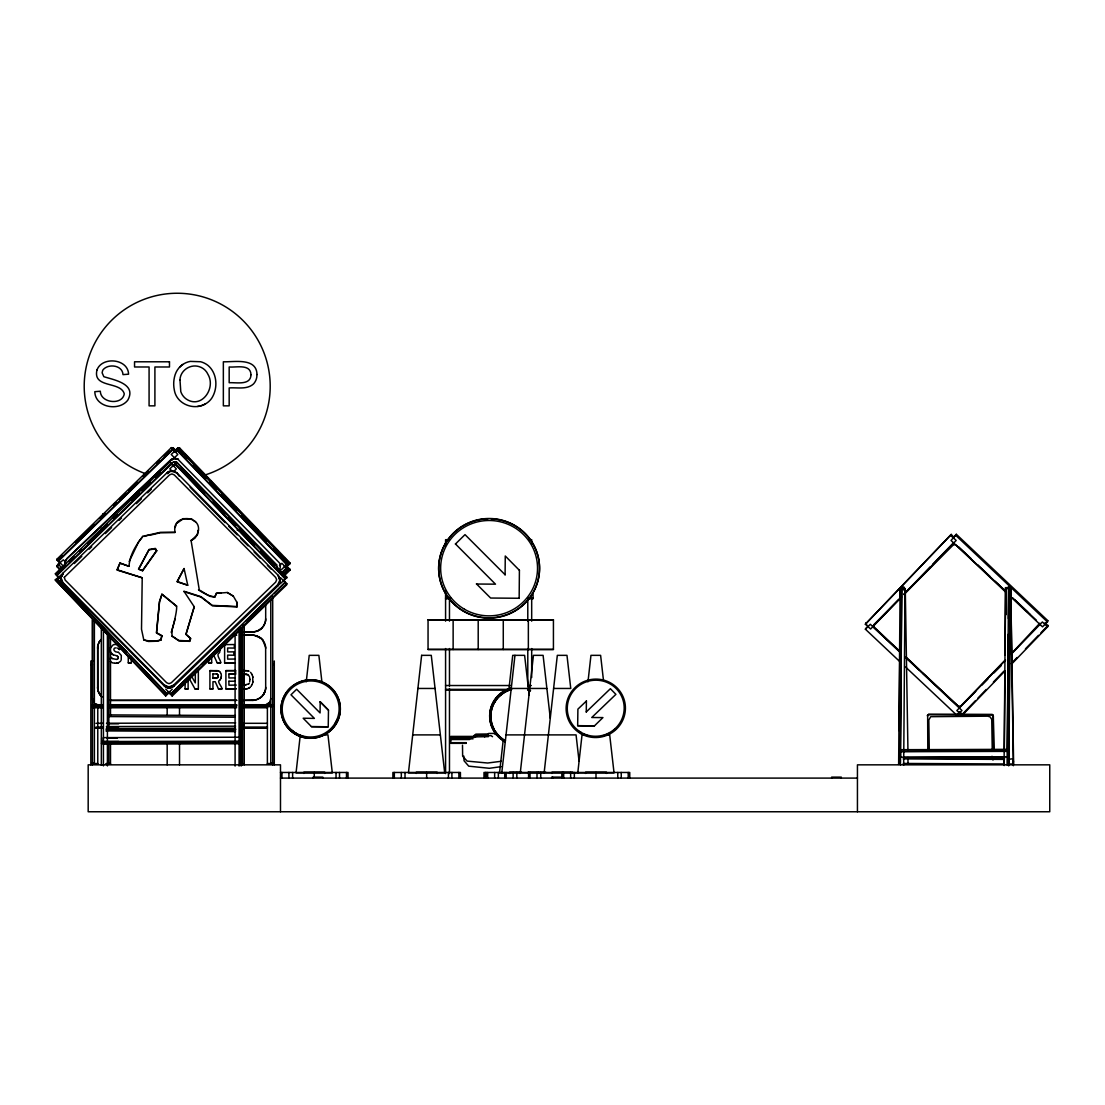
<?xml version="1.0" encoding="UTF-8"?>
<svg xmlns="http://www.w3.org/2000/svg" width="1105" height="1105" viewBox="0 0 1105 1105"><rect width="100%" height="100%" fill="white"/><g stroke="black" fill="none" stroke-linecap="round" stroke-linejoin="round"><path stroke-width="1.5" d="M242.589 729.383L242.534 722.836M462.498 745.253L462.636 756.221L467.125 761.11L487.678 763.016L501.269 761.276M505.096 574.89L505.261 556.008L519.405 570.304M519.157 598.413L519.405 570.166M898.641 764.425L900.105 588.578L901.735 588.578L900.409 764.784M899.18 730.654L900.023 630.665M900.299 597.902L900.616 587.915L905.271 588.606L907.937 749.964M900.271 764.425L901.735 588.578M900.382 751.317L1007.829 750.958L1007.843 749.342L900.395 749.701L900.382 751.317L900.506 757.187L1007.953 756.828M903.683 765.13L905.009 588.924L901.873 588.924M1004.072 765.24L1005.55 587.653L1008.699 587.653L1008.437 618.69M1004.196 765.585L1004.279 756.966M1004.335 750.074L1004.998 670.763M1005.122 655.251L1005.55 587.653M1007.083 764.881L1008.561 587.308L1010.205 587.308L1008.989 765.585M1007.346 749.715L1008.313 634.201M1008.713 764.881L1010.205 587.308M119.906 563.053L129.05 566.34L119.906 563.053L117.089 569.724L142.214 577.791L141.509 629.242L143.788 639.892L148.526 641.466L157.476 641.204L160.985 640.016L161.813 635.61L156.468 632.654L159.465 601.562L161.91 594.2L176.496 606.12L161.91 594.2M320.215 701.827L320.063 712.932L296.637 689.258L290.988 694.796L314.386 718.402L303.184 718.236L311.458 726.648L328.24 726.772L328.475 710.17L320.215 701.827L328.475 710.17M586.244 711.952L610.374 688.719L615.899 694.354L591.755 717.504L602.929 717.587L594.435 725.875L577.666 725.736L577.901 709.134L586.437 701.012M586.272 712.034L586.41 700.929M118.47 652.309L121.288 655.417L121.191 660.168M110.169 649.56L110.445 651.936M265.683 618.814C266.443 621.079 262.99 626.963 263.404 626.134M265.683 687.213C266.816 689.064 261.857 697.103 263.874 693.802M270.753 698.567L269.772 702.131M221.359 675.321L221.304 676.951M220.102 649.92L219.605 652.433M129.05 566.34C129.506 555.263 136.164 544.793 142.904 536.298L160.308 532.361L175.115 532.403L160.363 532.734L150.004 535.221M236.995 606.894L237.147 602.46L236.995 606.894L212.298 605.747L201.055 597.073L183.969 591.576M993.837 758.168L993.091 759.674M118.111 658.29L117.986 656.674M279.966 579.849L277.963 584.462L173.623 685.086L168.927 686.951L164.272 684.99L62.805 582.39L60.941 577.749L62.944 573.15L167.269 472.526L171.979 470.661L176.634 472.609L278.087 575.222L280.159 581.023L278.156 585.622L173.817 686.246L169.106 688.125L164.465 686.164L62.999 583.564L61.328 580.608L61.189 576.064M66.991 558.577L170.488 460.205L66.991 558.577L65.057 562.252L65.416 565.567M276.761 568.302L276.816 565M161.883 635.983L156.537 633.013L159.521 601.935L161.965 594.573M175.143 618.952C165.032 653.649 178.471 611.397 176.441 605.747M300.298 734.894L296.043 772.906L332.315 772.906L327.964 734.894L323.917 734.894M306.251 681.826L309.22 655.348L318.875 655.348L321.9 681.826M503.245 739.853L499.529 772.906L519.903 772.906M501.767 772.906L514.958 655.348M544.13 772.906L557.321 655.348L566.976 655.348L570.76 688.456L553.605 688.456M577.777 772.906L582.031 734.894L583.896 734.894M587.984 681.826L590.954 655.348L600.609 655.348L603.454 680.169M252.769 682.282L252.755 676.674M110.196 649.174L110.541 647.641M218.141 676.978L218.141 675.141M249.661 681.951L249.923 679.492M900.105 588.578L900.368 589.283L905.271 588.606M1013.63 764.37L1010.702 587.556L1007.677 587.57L1009.279 586.879L1008.934 588.233L1005.661 588.924L1006.089 614.67M1010.702 587.556L1013.368 765.724M993.837 749.259L993.34 716.04L992.331 714.396L929.346 714.148C926.819 715.239 926.515 716.814 929.222 714.755L992.207 715.004L993.215 716.648L993.713 749.867M927.675 715.501L927.965 714.7M928.241 715.004L928.601 714.286M992.925 715.695L992.912 714.88M993.215 716.648L993.257 715.543M992.884 759.812L993.961 757.56L993.45 759.315M160.985 640.016L161.813 635.61M65.25 561.52L65.057 562.252M1013.23 761.732L1013.395 761.014L1013.078 764.011L1007.926 763.983M197.339 534.309L198.403 530.041L197.408 534.682L194.839 538.259L191.11 540.663L197.408 534.682M220.434 679.395L221.304 676.868L221.111 677.807M903.918 587.238L902.136 588.606L902.481 587.252L903.918 587.238L903.987 590.25M217.92 677.476L218.224 676.702M252.562 683.111L252.396 683.65M901.514 597.032L870.616 629.007L865.339 624.228L951.267 534.406L954.333 537.969M900.534 662.282L865.381 629.201L866.693 627.46M866.721 624.684L865.698 622.971M865.339 624.228L951.267 534.406M1006.172 592.529L951.032 540.469L956.336 534.295L1047.816 620.665L1047.457 621.922L1042.512 626.839L1009.929 596.078M1012.014 663.663L1047.651 626.742L1047.996 625.485L1044.584 623.179M185.971 634.021L194.287 606.576L186.041 634.394L190.626 638.676L189.798 641.356L178.83 640.845L172.118 636.093L178.761 640.472L189.742 640.983L190.571 638.303L186.041 634.394M175.115 532.403C170.957 514.405 200.488 514.281 198.458 530.414M176.026 525.262L174.935 527.638M142.904 536.298L138.567 541.892L129.216 561.464M117.876 658.787L118.111 658.207M220.807 678.567L221.111 677.724M252.106 684.423L251.995 684.575M142.214 577.791L117.158 570.097L119.962 563.426M110.541 647.723L113.373 644.657L117.544 644.353M210.033 596.355L214.812 597.032L216.29 593.344L227.34 592.501L233.348 596.175L237.202 602.833M214.812 597.032L215.834 594.822M264.288 693.056L264.648 692.283M97.613 648.304A13.467 13.025 0 0 1 101.246 639.408C101.494 638.483 96.701 645.002 97.613 648.207L97.613 687.379A13.467 13.025 0 0 0 101.563 696.592M927.661 715.087L927.799 749.867M992.041 756.29L989.942 758.348L984.997 758.638M219.453 652.696C213.983 655.334 226.235 665.003 217.215 662.862L213.928 655.762M62.557 574.959L61.673 576.423L61.479 575.263M68.717 561.63L68.966 561.285M279.551 569.959C279.717 570.291 281.747 563.633 278.667 562.1L177.615 458.934L178.361 459.321M251.871 684.824L251.47 685.611M184.065 568.55L177.145 581.465L187.739 585.222L177.201 581.838L184.065 568.55L187.739 585.222M142.669 570.719L156.675 550.884L155.349 548.425L149.106 549.489L138.539 569.047L142.669 570.719L139.962 569.849M138.595 569.42L149.106 549.489M249.081 683.401L248.818 683.802M99.574 641.439L99.132 642.129M220.282 679.616L219.978 680.045M120.638 661.177L118.276 662.848L114.865 663.193M66.424 559.282L65.526 560.636M142.6 570.346L156.62 550.511M217.768 677.683L212.947 678.332L212.947 673.926M250.973 686.343L251.139 686.122M269.247 702.849L267.521 704.313L269.523 702.324M262.893 626.742C258.501 632.82 250.379 632.281 243.597 631.922M262.893 695.142C262.286 697.504 255.255 700.128 256.54 699.631M192.104 519.17L183.499 518.646L176.482 523.521M248.666 683.912L243.68 685.211L243.68 674.119L248.321 675.017M959.402 707.476L1004.542 660.707M1011.669 653.331L1039.791 623.248M1005.55 660.113L956.847 710.57L962.137 715.349L1004.887 671.053M1011.489 653.953L1042.374 621.963L1047.651 626.742M975.549 700.556L962.483 714.092L959.057 711.786M977.925 698.098L986.24 689.479M993.367 682.103L1004.058 671.025M1011.186 663.635L1017.125 657.489M1025.44 648.87L1038.493 635.334M1040.869 632.875L1047.996 625.485M873.171 625.927L899.318 598.855M904.07 593.938L930.217 566.879M932.592 564.42L952.8 543.508M903.904 594.573L956.184 540.442L950.908 535.663M874.152 624.353L898.351 600.043M904.401 593.979L952.814 545.387L954.623 544.627L956.488 545.359L1006.213 591.852M975.756 691.205L960.991 705.998L958.408 706.344L922.744 673.249M981.806 685.128L987.856 679.05M993.906 672.973L1001.171 665.693M865.381 629.201L870.326 624.284L900.451 652.627M957.372 714.162L960.231 711.772M956.336 534.295L953.118 537.942M1047.816 620.665L1044.598 624.311M484.584 736.869L485.73 735.737L491.021 735.626L492.526 736.704M60.361 570.221L56.797 566.52L60.112 563.426L56.838 559.296L171.358 447.622L177.794 454.487L171.634 460.495M56.949 560.263L61.88 555.456M75.416 542.251L93.897 524.24M100.044 518.245L104.975 513.438M113.594 505.026L116.053 502.623M119.754 499.032L125.915 493.023M128.373 490.62L136.992 482.222M143.153 476.214L148.07 471.407M156.689 463.009L159.161 460.605M164.079 455.799L169.01 450.992M75.734 542.486L80.651 537.679M89.27 529.281L91.743 526.878M120.058 499.253L123.76 495.662M131.15 488.451L134.838 484.846M164.396 456.034L166.855 453.63M65.734 563.757L63.275 566.161L58.289 560.746L172.808 449.086M58.344 561.243L172.877 449.569M58.703 577.818L55.402 573.661L169.921 462.001L176.358 468.865L173.899 471.269M154.396 477.305L156.855 474.901M55.512 574.628L64.131 566.23M70.292 560.221L73.98 556.616M87.53 543.411L96.149 535.013M98.621 532.61L107.24 524.198M113.387 518.204L117.089 514.599M131.868 500.192L139.258 492.982M141.716 490.579L150.335 482.181M155.266 477.374L160.184 472.567M61.839 580.526L56.852 575.125L171.386 463.451M56.921 575.608L171.441 463.934M279.441 565.705L281.899 563.315L286.817 568.246L281.886 573.039M281.83 572.556L286.761 567.763L288.212 569.213L288.336 570.194L283.405 574.987M283.281 574.006L288.212 569.213M283.709 575.208L289.883 569.213L285.532 565.29M285.062 574.987L289.993 570.194L289.883 569.213M197.809 667.71L170.667 694.078L285.325 582.128L286.789 583.592L286.899 584.559L172.187 696.026L167.932 691.758M201.511 664.119L239.744 626.963M245.918 620.969L271.816 595.788M274.289 593.399L285.325 582.128M172.187 696.026L172.062 695.059L286.789 583.592M455.426 544.047L465.012 534.627L505.096 574.738M74.311 563.536L81.756 556.354M89.215 549.157L91.701 546.768M105.362 533.591L111.577 527.596M119.022 520.414L121.509 518.01M136.412 503.645L141.385 498.852M147.6 492.858L151.316 489.266M79.215 551.409L81.701 549.033M91.687 539.558L87.944 543.108L91.701 539.641M96.674 534.82L101.66 530.068M97.931 533.715L101.674 530.165M172.753 462.608L170.253 464.97L173.057 462.249M281.623 569.434L286.72 564.655L176.344 449.68L177.794 447.774L288.184 562.763L284.993 566.824M176.344 449.68L171.247 454.445L175.985 459.404M285.546 567.86L289.952 563.73L289.841 562.763L179.452 447.774L177.946 449.196L182.684 454.141M56.797 566.52L58.192 564.13L62.944 569.075M280.187 583.799L285.297 579.034L174.908 464.045L176.358 462.152L286.748 577.128L283.557 581.189M174.908 464.045L169.811 468.824L172.187 471.296M175.377 464.141L173.167 466.213L169.921 462.001M170.101 691.799L165.681 695.929L55.25 579.918L56.756 578.495L167.145 694.023L172.242 689.258M126.813 651.964L56.825 578.979L61.921 574.213M56.466 579.849L58.675 577.791M286.72 564.655L288.184 562.763M289.841 562.763L285.325 567.528M285.297 579.034L286.748 577.128M165.681 695.929L167.09 693.539M219.619 680.349C215.268 681.523 227.533 691.399 218.486 688.926L215.213 681.73L212.947 681.73L212.947 688.926L209.922 688.926L209.922 670.597L218.583 670.97M109.671 659.022L111.384 657.378L112.475 658.58M247.327 688.774L250.089 687.324M168.664 471.504L168.858 472.664L167.463 473.686L167.269 472.526M170.502 460.288C171.095 457.953 177.836 458.63 175.999 458.547M117.696 658.898L116.95 659.423M473.603 735.916L475.633 734.328L487.554 734.383M248.459 688.401L249.702 687.559M116.122 647.875C112.682 647.212 112.945 652.447 118.166 652.268M259.689 629.726L261.733 628.11M259.689 698.125L260.407 697.628M171.869 459.293L171.137 459.666M267.521 704.134L264.482 705.073L243.418 705.087M179.576 367.205A19.324 19.324 0 0 1 190.35 361.39L200.599 361.736A20.235 20.235 0 0 1 208.099 365.52C217.34 373.435 218.113 388.504 211.635 398.353A18.108 18.108 0 0 1 205.461 403.877C193.72 410.867 176.538 403.974 174.328 390.037A30.001 30.001 0 0 1 175.17 374.609A19.959 19.959 0 0 1 182.739 364.498M173.444 462.097L175.502 461.738M257.355 630.941L258.169 630.582M149.161 549.862L155.404 548.784L156.675 550.884M143.788 639.892C148.236 641.08 155.639 642.088 160.916 639.643M172.642 458.934L175.143 458.478M173.83 461.918L174.631 461.641M116.578 663.221L118.276 662.848M243.597 700.404L252.202 700.404A13.467 13.025 0 0 0 254.827 700.156L255.697 699.797M144.354 536.395L148.471 535.207M112.738 658.691L116.619 659.436M243.418 705.252L265.393 704.949M247.078 688.733L243.224 688.926L246.07 688.926M501.2 766.649L489.349 768.293L468.727 766.166L464.072 760.779L463.796 756.027M243.597 700.321L254.827 700.073M212.947 678.249L216.704 678.318M252.202 631.922L253.086 631.894M252.202 700.321L253.086 700.294M472.622 736.924L488.465 736.634M487.526 734.576L475.551 734.659L487.498 734.535L488.659 733.444L493.963 733.444L495.468 734.549M106.494 723.264L235.641 722.863M108.276 723.844L118.608 723.816M106.439 726.579L235.586 726.178M106.494 727.173L118.553 727.131M106.439 728.609L235.586 728.223M106.55 729.797L235.696 729.397M103.345 737.629L239.384 737.215M106.84 738.209L117.171 738.181M103.345 741.538L118.843 741.496M103.4 744.176L239.44 743.748M900.561 751.718L1007.995 751.372M904.097 757.574L1004.721 757.243M104.865 513.963L102.779 513.963L102.779 515.483M103.428 528.328L101.342 528.328L101.342 529.848M449.473 539.696L445.577 539.696L445.577 545.525M529.088 539.696L531.685 539.696L531.685 543.812M1005.688 588.012L1010.467 588.012M445.577 598.109L450.716 598.109M527.886 598.109L533.038 598.109M445.577 598.786L450.716 598.786M527.886 598.786L533.038 598.786L533.038 594.269M428.049 619.753L553.425 619.753L553.425 649.519L428.049 649.519L428.049 619.753L553.425 619.877M243.597 632.019L252.202 632.019A13.467 13.025 0 0 0 265.683 618.98L265.683 605.222M233.279 635.099L236.719 635.182L233.279 635.265M243.597 635.099L252.202 635.182A13.467 13.025 0 0 1 265.683 648.304M243.597 635.265L254.04 635.223L260.711 638.11L259.205 637.088M224.619 644.629L234.315 644.547L234.315 648.082L227.644 648L227.644 651.922L233.832 651.84L233.832 655.21L227.644 655.127L227.644 659.119L235.02 659.036M428.049 649.409L553.425 649.409M93.925 660.997L90.845 660.997L90.845 764.84M128.277 656.204L128.277 662.862L131.302 662.779L131.302 659.492M208.652 659.464L208.652 662.862L211.663 662.779L211.663 655.679M217.215 662.862L220.82 662.779M224.619 662.779L235.02 662.779L224.619 662.862L224.619 644.547M128.277 662.862L131.302 662.862M208.652 662.862L211.663 662.862M90.845 664.63L92.419 664.63M272.7 664.63L274.289 664.63M225.903 688.829L236.29 688.829L225.903 688.926L225.903 670.597L235.6 670.597L235.6 674.133L228.915 674.133L228.915 677.973L235.116 677.89M246.346 670.68L243.418 670.597L247.119 670.721M209.922 670.68L217.423 670.611M225.903 670.68L235.6 670.68M212.947 674.009L216.691 673.926L218.03 674.893M228.915 674.05L235.6 674.05M243.68 674.202L246.318 674.119M228.915 681.26L235.116 681.177M236.29 685.086L228.915 685.183L228.915 681.177M243.68 685.128L245.78 685.211M445.577 685.528L510.745 685.528M527.886 685.528L531.312 685.528M417.911 688.456L435.066 688.456M528.397 688.456L509.004 688.456L512.72 655.348L524.613 655.348L529.157 695.086M529.723 688.456L546.878 688.456M185.088 682.199L185.088 688.926L188.112 688.829L188.112 679.644M189.646 679.313L195.005 688.926L198.347 688.829L198.347 670.597M209.922 688.829L212.947 688.829M218.486 688.926L222.105 688.829M185.088 688.926L188.112 688.926M195.005 688.926L198.347 688.926M445.577 689.368L510.745 689.368M445.577 690.045L507.305 690.045M236.719 700.404L111.094 700.404A13.467 13.025 0 0 1 110.21 700.377L236.719 700.239M92.461 704.728L102.765 704.728M109.63 704.728L236.65 704.728M243.514 704.728L272.7 704.728M102.696 705.087L99.27 705.087L102.696 705.252M109.561 705.087L236.567 705.087M109.561 705.252L236.567 705.252M92.461 705.501L102.765 705.501M109.63 705.501L236.65 705.501M243.514 705.501L270.987 705.501M92.461 706.578L102.765 706.578M109.63 706.578L236.65 706.578M243.514 706.578L272.7 706.578M92.461 707.766L102.765 707.766M109.63 707.766L236.65 707.766M243.514 707.766L267.548 707.766M95.983 723.305L102.848 723.305M243.418 723.305L267.424 723.305M95.983 727.076L102.848 727.076M243.418 727.076L267.424 727.076M95.983 727.919L102.848 727.919M243.418 727.919L267.424 727.919M95.983 728.195L102.848 728.195M243.418 728.195L267.424 728.195M412.704 734.894L440.37 734.894M506.035 734.894L523.438 734.894M524.516 734.894L548.135 734.894M548.398 734.894L576.064 734.894L579.075 761.331M605.651 734.894L609.698 734.894L614.048 772.906L520.262 772.906L533.439 655.348L543.094 655.348L550.29 718.305M476.476 736.413L450.812 736.413L450.812 743.347L466.2 743.347M450.812 737.408L474.763 737.408M450.812 738.844L473.051 738.844M450.812 739.521L469.625 739.521M450.812 742.684L466.2 742.684M92.461 762.768L94.381 762.768M270.78 762.768L272.7 762.768M97.779 763.541L94.381 763.541L94.381 620.181M106.191 763.527L110.5 763.527M267.382 763.541L270.78 763.541L270.78 599.573M240.517 763.735L244.246 763.735M92.461 763.942L97.779 763.942L97.779 706.841M105.956 764.08L110.5 764.08L110.5 742.905M272.7 763.942L267.382 763.942L267.382 703.415M521.588 772.202L509.598 772.202L509.598 773.431M545.746 772.202L528.08 772.202L528.08 773.431M280.49 772.464L348.02 772.464L348.02 778.1M280.49 778.1L857.439 778.1M238.597 530.593L237.147 530.041M109.133 714.907L235.393 715.57M109.064 716.565L235.282 717.228M106.039 729.272L235.669 729.949M105.928 730.916L235.545 731.607M908.49 758.196L1004.583 758.679M903.158 758.886L1004.417 759.397M1007.843 759.411L1013.175 758.721L1013.078 764.011M903.241 763.458L1004.5 763.969M476.476 584.02L495.496 584.172L455.412 543.909M476.462 583.882L490.62 598.04L519.157 598.261M577.653 725.654L594.435 725.875M328.24 726.772L311.458 726.648M475.578 735.074L488.313 735.212M110.21 700.211L111.094 700.321M99.27 705.252L95.389 703.885L96.176 704.355M217.381 674.257L216.497 673.926M208.61 595.706C186.441 581.382 206.566 597.294 214.743 596.659M194.342 606.949L183.913 591.216L200.986 596.7L212.229 605.374L236.94 606.521M114.506 663.262L112.24 662.655M247.368 670.68L248.998 671.274L248.321 670.997M113.677 654.892L116.688 655.776M246.829 674.271L247.727 674.589M173.886 472.056L174.701 472.346L174.507 471.172M176.814 458.644L177.629 459.017M175.902 461.738L176.317 461.959M257.575 636.259L255.835 635.665M113.332 654.878L110.583 652.199M117.392 648.055L119.658 649.671L118.857 648.953M111.964 662.627L110.431 661.467M112.696 654.602L111.854 654.036M218.804 670.984L219.812 671.757M117.047 655.831L117.834 656.425M176.676 462.07L276.609 564.738M95.016 703.623L95.389 704.065M193.334 520.441L195.585 521.891M260.711 638.027L262.659 639.988L262.051 639.325M101.563 696.509C103.69 698.567 98.967 693.65 100.956 695.888M1014.915 600.001L1029.846 613.952M899.125 651.163L874.248 627.916L873.433 626.134M905.34 656.978L919.015 669.768M873.019 626.024L899.373 650.817M905.644 656.729L959.623 707.504M905.478 657.351L961.958 710.501L957.027 715.418L905.561 667.006M955.977 535.552L1047.457 621.922M958.726 546.934L971.254 558.771M977.524 564.683L990.052 576.52M995.066 581.244L1006.351 591.893M1012.608 597.805L1027.65 612.004M1030.15 614.38L1036.421 620.292M176.496 451.544L173.015 447.622L175.253 450.73M174.659 451.793L171.358 447.622M56.838 559.296L58.289 560.746M55.402 573.661L56.852 575.125M286.803 566.989L289.993 570.194M284.082 565.926L288.336 570.194M280.477 577.68L285.38 582.611M170.612 693.595L172.062 695.059M165.75 689.147L170.667 694.078M179.231 476.227L176.634 472.609M190.101 487.222L225.144 522.637M228.763 526.312L237.216 534.861M240.835 538.522L248.086 545.842M254.122 551.961L260.172 558.066M267.41 565.387L271.043 569.061M184.314 453.699L198.555 468.534M203.306 473.479L208.058 478.424M210.433 480.896L228.238 499.432M235.351 506.863L248.404 520.455M251.968 524.171L257.907 530.345M263.846 536.533L278.087 551.367M284.013 557.542L289.952 563.73M187.408 458.644L177.794 447.774M193.347 464.818L206.4 478.424M209.964 482.125L217.077 489.543M221.829 494.488L237.257 510.565M242.009 515.51L266.927 541.478M274.054 548.895L287.107 562.5M194.563 466.503L202.864 475.15M209.991 482.581L212.367 485.054M225.42 498.645L232.547 506.062M247.976 522.14L252.714 527.085M257.465 532.03L262.216 536.975M274.081 549.337L282.397 557.997M176.289 449.196L286.665 564.172M181.22 468.064L204.964 492.789M213.279 501.449L225.144 513.811M228.707 517.513L235.821 524.93M239.384 528.646L254.813 544.71M260.752 550.898L274.993 565.732M277.369 568.205L286.858 578.095M174.852 463.561L285.228 578.537M65.734 562.321L63.358 559.848L58.192 564.13M56.687 565.539L60.236 569.255M130.362 655.679L167.145 694.023M55.25 579.918L165.57 694.948M250.573 672.337L251.829 674.174M94.339 703.194L92.779 700.321M280.159 581.023L278.087 575.222M262.659 639.905L265.642 647.323L265.683 687.379A13.467 13.025 0 0 1 255.697 699.962M220.171 672.172L220.889 673.415M98.649 692.2L98.331 691.399L100.403 695.225M248.984 675.832L249.302 676.426M191.469 676.025L195.309 682.89L195.309 672.13M99.008 693.056L99.892 694.451M251.954 674.409L252.272 675.058M249.509 676.84L249.509 676.923M252.368 675.321L252.865 677.337M98.331 691.481L97.641 688.056L97.737 688.912M199.342 590.208L191.041 540.304M92.668 700.073L92.53 698.567M279.758 578.164L280.118 580.166M279.496 577.349L279.689 578.523M279.123 576.575L279.316 577.749M279.897 580.705L280.09 581.879M278.653 575.871L278.847 577.031M279.717 581.548L279.91 582.708M279.427 582.349L279.62 583.523M279.026 583.109L279.22 584.283M278.543 583.813L278.736 584.987M277.963 584.462L278.156 585.622M233.348 596.175L227.34 592.501M221.138 592.888L216.29 593.344M175.281 471.559L175.46 472.733M171.979 470.661L172.173 471.821M169.438 471.131L169.631 472.291M167.932 471.973L168.126 473.133M173.623 685.086L173.817 686.246M172.974 685.639L173.154 686.813M172.242 686.108L172.435 687.282M171.455 686.481L171.648 687.642M170.64 686.744L170.833 687.918M169.783 686.909L169.977 688.07M168.927 686.951L169.106 688.125M168.057 686.882L168.25 688.056M167.214 686.716L167.408 687.876M166.399 686.426L166.593 687.6M165.626 686.039L165.819 687.213M164.907 685.57L165.101 686.73M164.272 684.99L164.465 686.164M62.944 573.15L63.137 574.324M61.866 574.49L62.06 575.664M62.805 582.39L62.999 583.564M62.253 581.741L62.433 582.915M61.01 576.907L61.203 578.067M61.783 581.023L61.963 582.197M60.941 577.749L61.59 581.423M249.799 677.931L249.923 679.575M221.276 674.754L221.166 674.202M179.452 447.774L179.576 448.74M176.358 462.152L176.482 463.119M241.166 737.795L241.152 743.748L241.042 742.56L101.563 742.988L101.674 744.176L101.674 738.223M241.097 741.123L101.619 741.552M171.703 630.637L172.173 636.466M97.613 687.213L97.641 688.153M1005.799 588.233L1006.103 607.115M1008.299 748.568L1008.589 765.724M992.249 749.867L991.751 719.479L990.204 716.965L987.801 716.178L930.728 716.689L928.808 719.977L929.264 749.867M907.923 757.505L908.048 764.37M900.616 587.915L900.796 598.219M900.368 589.283L900.506 597.86M857.439 811.761L857.439 764.84L1049.75 764.84L1049.75 811.761L88.179 811.761L88.179 764.84L280.49 764.84L280.49 811.761M841.278 778.1L841.278 777.133L831.664 777.133L831.664 778.1M629.753 778.1L629.753 772.464L483.99 772.464L483.99 778.1M628.22 772.464L628.22 778.1M621.245 772.464L621.245 778.1M617.764 772.464L617.764 778.1M606.479 773.431L606.479 772.202L585.609 772.202L585.609 773.431M595.996 772.464L595.996 778.1M574.351 772.464L574.351 778.1M572.832 773.431L572.832 772.202L551.961 772.202L551.961 773.431M570.65 772.464L570.65 778.1M563.674 772.464L563.674 778.1M562.348 772.464L562.348 776.691M562.238 772.464L562.238 776.691M562.252 778.1L562.252 777.133L551.657 777.133L551.657 778.1M552.638 777.133L552.638 778.1M540.718 772.464L540.718 778.1M538.48 772.464L538.48 773.431M537.016 772.464L537.016 778.1M531.685 597.902L531.685 621.162M531.685 648.552L531.685 677.517M530.027 772.464L530.027 778.1M528.591 772.464L528.591 778.1M528.356 619.753L528.356 649.519M527.789 598.261L527.789 621.162M527.789 648.552L527.789 686.122M519.985 772.464L519.985 773.431M516.836 772.464L516.836 778.1M513.134 772.464L513.134 778.1M506.159 772.464L506.159 778.1M504.723 772.464L504.723 778.1M503.272 619.753L503.272 649.519M498.355 772.464L498.355 778.1M494.653 772.464L494.653 778.1M487.664 772.464L487.664 778.1M486.228 772.464L486.228 778.1M485.44 772.464L485.44 778.1M478.203 619.753L478.203 649.519M460.426 778.1L460.426 772.464L392.897 772.464L392.897 778.1M458.893 772.464L458.893 778.1M453.133 619.753L453.133 649.519M451.904 772.464L451.904 778.1M449.473 598.261L449.473 621.162M449.473 648.552L449.473 686.233M449.473 688.512L449.473 773.569M448.423 772.464L448.423 778.1M445.577 591.051L445.577 621.162M445.577 648.552L445.577 773.569M437.138 773.431L437.138 772.202L416.267 772.202L416.267 773.431M426.654 772.464L426.654 778.1M405.024 772.464L405.024 778.1M401.322 772.464L401.322 778.1M394.333 772.464L394.333 778.1M346.487 772.464L346.487 778.1M339.511 772.464L339.511 778.1M336.031 772.464L336.031 778.1M324.732 773.431L324.732 772.202L303.861 772.202L303.861 773.431M322.812 778.1L322.812 777.133L313.198 777.133L313.198 778.1M314.262 772.464L314.262 776.691M292.618 772.464L292.618 778.1M288.916 772.464L288.916 778.1M281.941 772.464L281.941 778.1M274.289 660.997L274.289 764.84M272.7 597.308L272.7 764.84M252.907 681.412L252.7 682.572M244.246 515.814L244.246 517.333M244.246 624.505L244.246 764.84M242.589 515.814L242.589 517.333M242.589 625.458L242.589 764.84M241.152 530.179L241.152 531.698M241.152 627.806L241.152 766.069M240.517 627.944L240.517 764.287M239.081 630.278L239.081 766.069M235.089 634.27L235.089 766.069M220.102 650.002L219.895 648.248M179.521 708.181L179.521 715.045M179.521 742.519L179.521 764.84M167.173 708.181L167.173 715.045M167.173 742.519L167.173 764.84M110.5 636.342L110.5 716.275M108.843 636.342L108.843 727.435M108.843 742.905L108.843 764.08M107.406 633.524L107.406 765.931M103.428 631.245L103.428 765.876M101.342 627.681L101.342 765.323M97.779 646.729L97.875 689.838M92.53 619.767L92.53 698.747M92.461 619.643L92.419 764.84M205.461 403.877A21.768 21.768 0 0 1 197.588 406.433M146.067 473.893A93.013 93.013 0 0 1 103.152 329.981A93.013 93.013 0 0 1 253.294 332.771A93.013 93.013 0 0 1 205.047 474.984M491.173 518.825A50.457 49.67 -1.4 0 1 532.292 594.103A50.457 49.67 -1.4 0 1 445.467 593.413A50.457 49.67 -1.4 0 1 487.899 518.811M337.122 719.41A28.495 28.026 -12.9 0 1 335.133 723.374M293.626 731.717A28.495 28.026 -12.9 0 1 291.333 729.852M305.892 737.118A28.495 28.026 -12.9 0 1 302.991 736.483M301.568 736.054A28.495 28.026 -12.9 0 1 297.452 734.342M296.168 733.623A28.495 28.026 -12.9 0 1 292.521 731.109M504.875 741.717A29.683 29.2 12.9 0 1 511.201 688.139M494.488 702.297A28.495 28.026 12.9 0 1 496.062 699.838M498.921 696.454A28.495 28.026 12.9 0 1 504.75 691.951M508.756 690.031A28.495 28.026 12.9 0 1 511.574 689.106M504.916 741.552A29.683 29.2 12.9 0 1 511.242 687.973M505.455 740.709A28.495 28.026 12.9 0 1 494.874 730.516M494.156 729.245A28.495 28.026 12.9 0 1 511.532 689.271M527.693 689.561A28.495 28.026 12.9 0 1 530.497 690.584M505.386 740.999A28.495 28.026 12.9 0 1 511.463 689.561M527.624 689.851A28.495 28.026 12.9 0 1 530.441 690.874M615.665 728.678A28.495 28.026 -12.9 0 1 613.427 730.626M609.698 733.098A28.495 28.026 -12.9 0 1 602.791 735.847M588.067 735.723A28.495 28.026 -12.9 0 1 583.868 734.231M581.244 732.877A28.495 28.026 -12.9 0 1 578.771 731.261M244.191 722.836L244.246 729.383L244.191 722.836M179.977 379.858L180.778 391.598A14.918 14.918 0 0 0 186.262 399.029C201.455 409.361 216.166 388.297 208.002 374.457A13.964 13.964 0 0 0 198.969 366.57C190.143 363.877 180.295 370.52 179.977 379.858M64.283 577.363L65.181 580.097L166.648 682.71L168.968 683.691L171.316 682.752L275.656 582.128L276.651 579.821L275.725 577.501L174.258 474.901L171.938 473.921L169.576 474.86L64.283 577.363M256.982 374.526L256.761 377.233A13.205 13.205 0 0 1 253.404 384.043C246.843 389.885 237.092 387.289 229.177 387.938L229.177 405.853L223.348 405.853L223.348 361.791C234.136 362.122 256.692 357.426 256.982 374.526M421.627 655.348L408.436 772.906L444.707 772.906L431.282 655.348L421.627 655.348M96.978 369.954C92.447 388.615 120.846 380.935 124.271 393.891C122.241 405.604 100.5 403.09 100.32 391.211L94.809 391.695C95.099 407.759 119.299 411.599 127.876 400.038C136.675 383.918 114.395 380.01 103.829 376.695L102.116 372.786L102.724 370.244C107.572 363.283 122.586 364.857 122.987 374.623L128.567 374.194C128.125 358.573 102.047 356.183 96.978 369.954M250.973 374.705C250.821 385.769 236.014 382.247 229.177 382.731L229.177 366.984C236.111 367.647 250.642 363.642 250.973 374.705M72.971 557.334L69.242 560.884L72.999 557.417M169.479 361.791L134.548 361.791L134.548 366.984L149.078 366.984L149.078 405.853L154.907 405.853L154.907 366.984L169.479 366.984L169.479 361.791M463.492 610.996A50.457 49.67 -1.4 0 0 539.544 568.564A50.457 49.67 -1.4 0 0 464.252 524.958A50.457 49.67 -1.4 0 0 463.492 610.996M464.514 609.283A48.44 47.681 -1.4 0 0 537.527 568.55A48.44 47.681 -1.4 0 0 465.246 526.684A48.44 47.681 -1.4 0 0 464.514 609.283M295.463 734.259A29.683 29.2 -12.9 0 0 340.326 709.313A29.683 29.2 -12.9 0 0 296.223 683.567A29.683 29.2 -12.9 0 0 295.449 734.176A29.683 29.2 -12.9 0 0 340.312 709.217A29.683 29.2 -12.9 0 0 296.25 683.65A29.683 29.2 -12.9 0 0 295.463 734.259M296.057 733.168A28.495 28.026 -12.9 0 0 339.125 709.217A28.495 28.026 -12.9 0 0 296.803 684.589A28.495 28.026 -12.9 0 0 296.057 733.168M580.539 733.499A29.683 29.2 -12.9 0 0 625.416 708.554A29.683 29.2 -12.9 0 0 581.327 682.904A29.683 29.2 -12.9 0 0 580.539 733.499M581.133 732.408A28.495 28.026 -12.9 0 0 624.201 708.457A28.495 28.026 -12.9 0 0 581.879 683.829A28.495 28.026 -12.9 0 0 581.133 732.408"/></g></svg>
